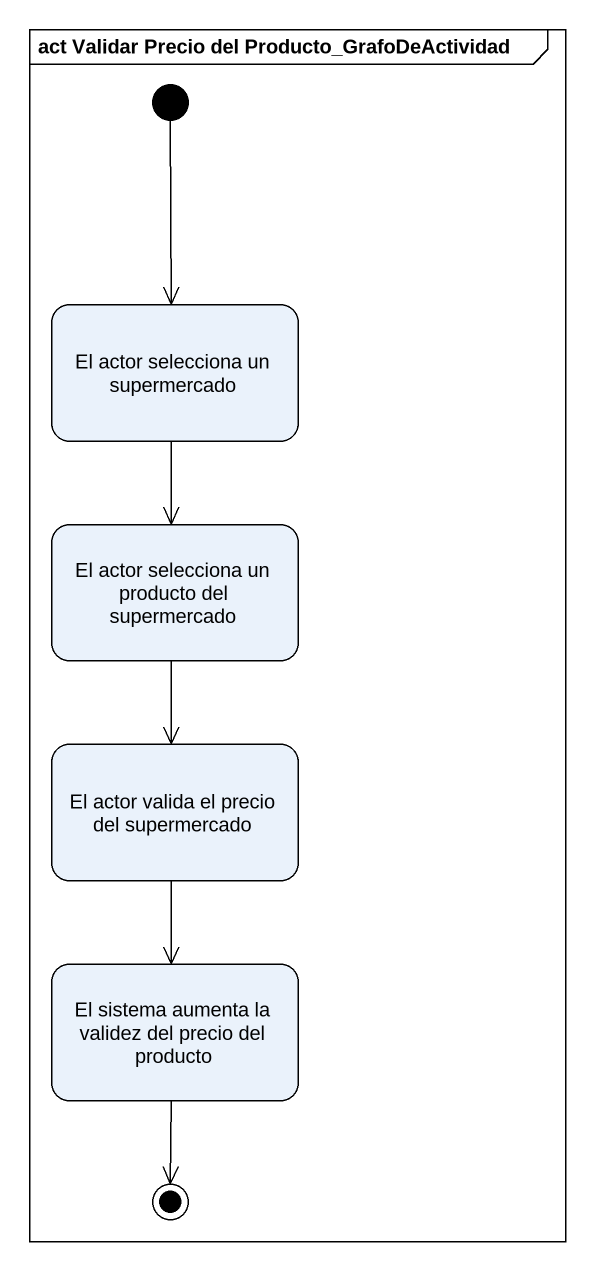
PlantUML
@startuml
mainframe act Validar Precio del Producto_GrafoDeActividad
hide empty description
state "El actor selecciona un supermercado" as El_actor_selecciona_un
state "El actor selecciona un producto del supermercado" as El_actor_selecciona_un_2
state "El actor valida el precio del supermercado" as El_actor_valida_el_precio
state "El sistema aumenta la validez del precio del producto" as El_sistema_aumenta_la
[*] --> El_actor_selecciona_un
El_actor_selecciona_un --> El_actor_selecciona_un_2
El_actor_selecciona_un_2 --> El_actor_valida_el_precio
El_actor_valida_el_precio --> El_sistema_aumenta_la
El_sistema_aumenta_la --> [*]
@enduml
